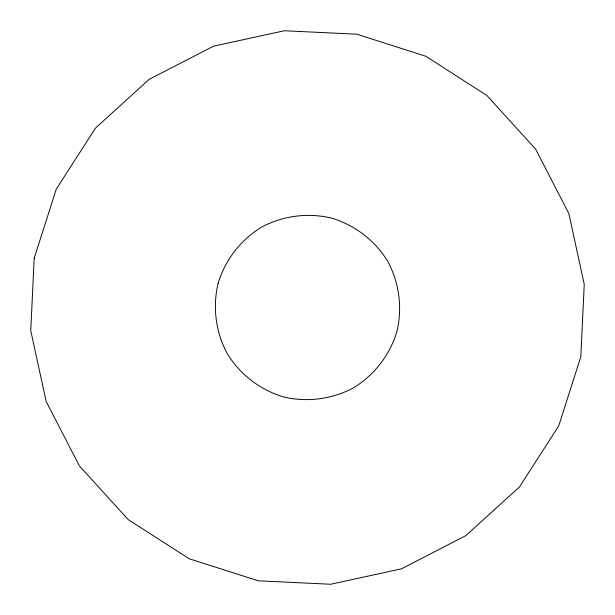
<?xml version="1.0" encoding="UTF-8"?>
<svg xmlns="http://www.w3.org/2000/svg" width="615" height="615" viewBox="0 0 615 615"><rect width="100%" height="100%" fill="white"/><g stroke="black" fill="none" stroke-linecap="round" stroke-linejoin="round"><path stroke-width="0.92" d="M34.194 258.223L30.75 330.639L46.171 401.48L79.397 465.916L128.166 519.552L189.166 558.743L258.223 580.806L330.639 584.25L401.48 568.829L465.916 535.604L519.552 486.834L558.743 425.834L580.806 356.777L584.25 284.361L568.829 213.52L535.604 149.084L486.834 95.448L425.834 56.257L356.777 34.194L284.361 30.75L213.52 46.171L149.084 79.397L95.448 128.166L56.257 189.166L34.194 258.223M218.079 283.538C212.444 307.315 215.734 332.285 227.327 353.786C240.15 374.581 260.13 389.918 283.538 396.921C307.315 402.556 332.285 399.266 353.786 387.673C374.581 374.85 389.918 354.87 396.921 331.462C402.556 307.685 399.266 282.716 387.673 261.214C374.85 240.419 354.87 225.082 331.462 218.079C307.685 212.444 282.716 215.734 261.214 227.327C240.419 240.15 225.082 260.13 218.079 283.538"/></g></svg>
